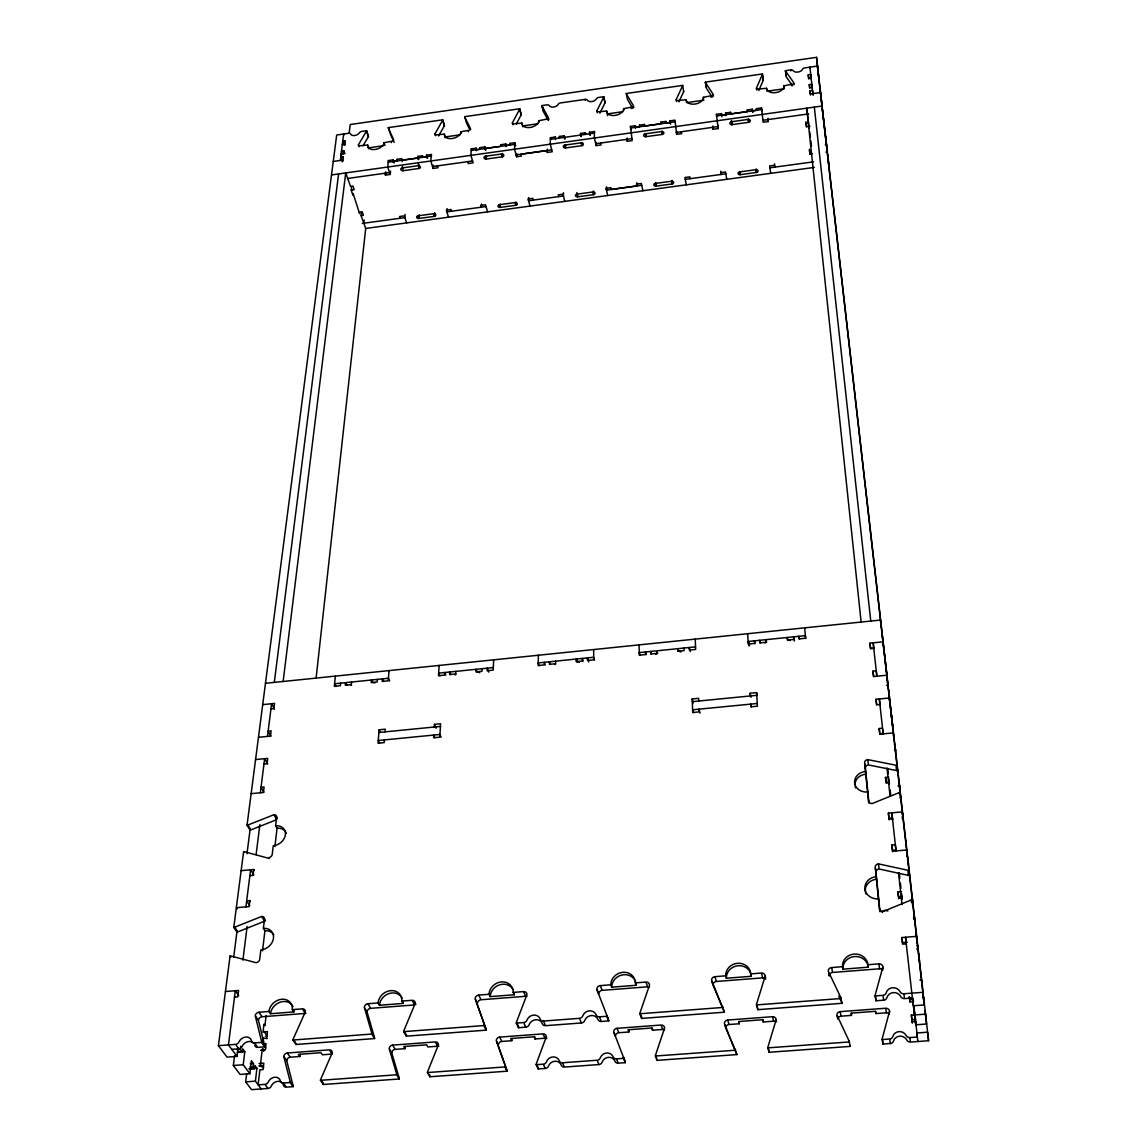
<?xml version="1.0" encoding="UTF-8"?>
<svg xmlns="http://www.w3.org/2000/svg" width="1147" height="1147" viewBox="0 0 1147 1147"><rect width="100%" height="100%" fill="white"/><g stroke="black" fill="none" stroke-linecap="round" stroke-linejoin="round"><path stroke-width="1.5" d="M593.687 649.532L593.673 659.855L587.479 660.486L587.493 657.905L588.755 661.919M589.716 134.773L589.501 132.206L594.404 131.504L594.404 138.013L596.153 145.612L601.057 144.938L600.627 143.031M596.153 145.612L596.168 142.371M593.529 191.004L593.529 194.689L577.601 196.825A1.821 1.376 0.6 0 1 575.493 195.75A1.821 1.376 0.6 0 1 576.941 194.158L592.884 191.979A1.821 1.376 0 0 1 595.006 193.083A1.821 1.376 0 0 1 593.529 194.689L592.884 191.95M342.466 154.415L341.491 151.117L343.828 150.787L344.932 153.856M585.414 134.4L585.429 132.78L580.525 133.468L580.855 136.507M579.45 662.349A2.351 1.348 0.5 0 0 577.027 661.719L577.056 658.65M581.859 142.414L581.83 145.669L565.543 147.949A1.864 1.448 1.1 0 1 563.349 146.787A1.864 1.448 1.1 0 1 564.84 145.11L581.156 142.816A1.864 1.448 0.4 0 1 583.336 143.992A1.864 1.448 0.4 0 1 581.83 145.669L581.156 142.816M577.615 195.205L577.601 196.825L576.955 192.524M563.478 192.725L563.421 195.979L528.552 200.739L528.667 197.485M565.586 144.694L565.543 147.949L564.84 145.11M555.621 661.159L555.578 663.755L549.413 664.371L549.456 661.79L550.374 664.457M559.335 138.07L559.363 136.45L564.238 135.762L564.568 138.801M506.099 146.544L505.841 145.597L509.885 145.038L509.956 143.418L514.788 142.73L514.53 149.239L516.58 156.766L521.426 156.092L520.924 154.214L546.847 150.572L547.32 152.451L552.194 151.762L550.273 144.207L550.417 137.712L555.291 137.023L555.506 139.59M547.32 152.451L547.406 149.196M538.373 655.224L538.144 665.532L544.28 664.902L544.338 662.321L545.255 664.973M516.58 156.766L516.709 153.512M515.878 205.256A1.821 1.362 2.9 0 0 517.283 203.679A1.821 1.362 2.9 0 0 515.132 202.575L499.375 204.711A1.807 1.362 3.5 0 0 497.999 206.302A1.807 1.362 3.5 0 0 500.149 207.406L515.878 205.256L516.007 202.001M493.64 659.84L493.21 670.106L487.117 670.737L487.231 668.156L488.751 672.113M482.156 668.672L482.027 671.253L475.933 671.87L476.062 669.303L477.095 671.927A2.337 1.333 2.3 0 1 479.761 672.773M505.841 145.597L505.913 143.977L501.081 144.665L500.995 146.286L484.894 148.551L485.296 149.956M502.501 153.555L502.343 156.809L486.242 159.06L485.425 156.25L501.569 153.999A1.864 1.434 3.7 0 1 503.777 155.146A1.864 1.434 3.7 0 1 502.343 156.809L501.554 153.985M500.293 204.152L500.149 207.392L499.375 204.711M486.242 159.06L486.414 155.806M481.482 203.951L481.31 207.191L480.779 205.413L485.482 204.768L487.59 211.88M455.818 671.368L455.674 673.949L449.61 674.565L449.753 671.984L450.828 674.608M484.894 148.551L484.98 146.931L480.163 147.605L480.063 149.239L476.048 149.798L476.32 150.73M476.048 149.798L476.134 148.178L471.331 148.852L470.93 155.375L473.123 162.845L468.32 163.519L467.761 161.655M434.269 727.012L434.441 724.345L440.606 723.728L439.803 737.177L433.595 737.779L433.767 735.084L434.899 737.65M439.129 665.432L438.498 675.698L444.549 675.081L444.706 672.5L445.782 675.124M447.086 208.639L446.857 211.88L486.013 206.546M434.727 212.697L434.455 216.353L418.899 218.46A1.807 1.333 6.3 0 1 416.719 217.4A1.807 1.333 6.3 0 1 418.024 215.837M384.388 739.901L384.173 742.596L378.023 743.199L379.141 729.779L385.263 729.177L385.048 731.858M437.351 165.914L437.925 167.763L433.136 168.437L433.408 165.182M389.048 670.594L388.216 680.831L382.209 681.447L382.424 678.881L383.614 681.461M426.698 157.727L426.541 155.175L431.329 154.501L430.799 161.01L433.136 168.437M377.42 679.382L377.205 681.949L371.212 682.565L371.427 679.999L372.646 682.594A2.323 1.305 4.1 0 1 374.797 682.981M419.214 214.804L418.899 218.46L418.024 215.822L433.595 213.715A1.807 1.333 5.8 0 1 435.774 214.79A1.807 1.333 5.8 0 1 434.455 216.353L433.595 213.7M418.239 164.064L418.999 168.466L403.084 170.702L402.325 166.301M403.099 170.717A1.85 1.405 7.4 0 1 400.848 169.57A1.85 1.405 7.4 0 1 402.181 167.935L418.11 165.698A1.85 1.405 6.8 0 1 420.347 166.845A1.85 1.405 6.8 0 1 418.999 168.48L419.286 165.225M418.999 168.48L419.286 165.225M418.082 159.419L417.78 156.408L422.555 155.734L422.411 157.354L426.397 156.795M405.12 214.374L404.819 217.629L362.337 223.421M351.498 682.035L351.254 684.601L345.276 685.203L345.534 682.651L346.781 685.232M402.181 161.655L401.88 158.644L397.106 159.318L396.948 160.938L392.977 161.498L393.292 162.415M384.847 173.269L385.464 175.104L390.224 174.444L390.553 171.19M340.559 683.153L340.301 685.72L334.336 686.322L335.383 676.099M392.977 161.498L393.149 159.877L388.389 160.551L387.729 167.061L390.224 174.444M385.464 175.104L385.808 171.849M363.828 223.235L364.187 219.995M316.156 677.734L365.707 228.454L361.09 215.622L361.448 212.367M259.007 1063.527L263.824 1063.169L263.093 1069.563L259.882 1069.807L258.147 1084.847L264.986 1084.345A3.541 2.939 -44.2 0 0 268.283 1081.965A7.083 5.893 -44.3 0 1 274.864 1077.219A7.083 5.893 -44.3 0 1 280.499 1081.076A3.527 2.954 -44 0 0 283.338 1083.012L285.818 1086.453M263.179 1040.974L263.509 1038.092L267.194 1038.565M266.104 1015.554L264.943 1025.604L263.953 1024.185L263.236 1030.422L267.208 1036.071L265.315 1036.214M265.846 1048.071L262.849 1043.856L266.047 1043.612L265.33 1049.935L260.527 1050.294M266.706 1037.863L267.409 1031.597L262.649 1031.956M249.616 1069.018L254.476 1068.66L254.863 1065.434L256.914 1068.244L255.408 1081.162L261.215 1088.947M262.534 950.82L264.914 930.719L263.394 928.367L264.498 919.22A3.455 2.796 -36.7 0 0 261.631 916.453L234.705 927.206A3.47 2.781 -37.4 0 1 233.773 927.421L243.608 851.705A3.355 2.667 -34.5 0 1 244.483 851.748L269.215 858.443M274.907 846.543L277.072 828.206L275.638 825.754L276.642 817.266A3.312 2.624 -32.6 0 0 273.889 814.728L247.953 824.994A3.312 2.609 -33.3 0 1 247.049 825.195L250.017 830.07A3.298 2.595 -33.4 0 0 250.921 829.869L276.757 819.646L274.362 815.56M234.561 1055.713L233.343 1065.491L240.067 1074.424L249.874 1073.707L251.394 1060.731L253.473 1063.541L253.086 1066.782L254.476 1068.66M284.255 1057.118L286.707 1060.602L293.102 1085.736A3.527 2.954 -44.3 0 1 293.13 1086.639L286.306 1087.141A3.513 2.939 -44.2 0 1 283.481 1085.205A7.054 5.878 -44.5 0 0 277.846 1081.349A7.054 5.878 -44.5 0 0 271.294 1086.08A3.527 2.925 -44.4 0 1 268.011 1088.46L251.537 1089.65L245.687 1081.865L246.648 1073.793M237.343 1052.459L242.275 1052.1L242.677 1048.831L244.784 1051.713L243.221 1064.76L249.874 1073.707M263.394 928.367A12.216 9.922 -37.6 0 1 273.473 938.203A12.216 9.922 -37.6 0 1 260.828 949.945L259.709 959.293A3.527 2.868 -38.5 0 1 256.068 962.691L230.977 956.053A3.527 2.839 -38.9 0 0 230.06 955.996L218.417 1045.677L227.034 1057.118L236.985 1056.373L237.988 1048.186M283.137 681.476L345.72 172.939L350.552 186.373L352.903 186.043L354.208 189.671L350.925 190.13M242.275 1052.1L240.325 1049.448L240.727 1046.179M249.731 905.614L246.662 900.868L249.86 900.596L249.1 906.603L236.339 907.693L237.114 908.883M241.142 870.645L253.759 869.526L253.014 875.39L249.86 875.663M342.996 161.039L343.068 156.91L340.716 157.254L342.365 161.842M343.828 150.787L343.44 153.985L341.089 154.315L341.419 155.232M344.989 145.096L345.061 141.024L342.724 141.353L344.143 145.325M242.906 960.139L247.121 926.475M256.111 854.601L259.882 824.507M349.161 133.066L350.222 124.521L816.521 57.35L817.854 68.791M245.917 906.876L250.605 869.799L253.802 874.917M260.34 792.778L264.656 758.669L267.681 764.002M267.466 736.417L271.61 703.728L274.534 709.147M274.305 682.379L338.609 173.943M340.315 160.451L343.656 134.013L343.985 134.93M233.658 957.401L237.071 930.819M246.992 853.683L250.175 828.894M247.049 825.195L336.688 135.016L348.559 133.31A2.409 1.491 -18.5 0 1 350.624 134.041A4.817 2.968 -18.3 0 0 354.753 135.504A4.817 2.968 -18.3 0 0 359.398 132.794A2.409 1.491 -18.2 0 1 361.721 131.432L366.624 130.729L368.517 136.249A2.409 1.491 -18.2 0 1 368.373 136.708L363.026 145.769M506.601 1069.563L496.25 1040.573A3.455 3.083 -37.2 0 1 499.691 1037.117L543.004 1033.877A3.455 3.126 -35.1 0 1 546.287 1036.845L536.323 1063.713A3.498 3.169 -37.5 0 0 536.165 1064.674L538.201 1068.947L545.298 1068.431A3.47 3.154 -37.3 0 0 548.022 1066.911L549.485 1064.23A6.954 6.352 -37.1 0 1 560.281 1063.441L561.672 1065.936A3.47 3.169 -36.3 0 0 564.367 1067.054L598.935 1064.559A3.47 3.197 -33.9 0 0 601.645 1063.04L603.078 1060.33A6.939 6.438 -33.5 0 1 613.96 1059.541L615.409 1062.036A3.47 3.212 -32.4 0 0 618.147 1063.169L625.316 1062.652A3.47 3.226 -32.4 0 0 625.172 1061.721L613.688 1031.813A3.455 3.169 -29.9 0 1 617.043 1028.329L661.116 1025.045A3.455 3.212 -25.6 0 1 664.6 1028.027L655.539 1055.068A3.484 3.269 -28.2 0 0 655.41 1056.014L657.002 1060.358L736.833 1054.595L724.417 1023.568A3.455 3.24 -17 0 1 727.7 1020.056L772.49 1016.701A3.47 3.269 -10.3 0 1 776.161 1019.712L767.96 1046.896A3.498 3.326 -10.8 0 0 767.873 1047.856L849.325 1041.949A3.541 3.341 1.8 0 0 849.095 1041.003L836.952 1015.167A3.513 3.283 -0.3 0 1 840.178 1011.64L885.713 1008.242A3.541 3.283 5.2 0 1 889.556 1011.253L882.258 1038.594A3.57 3.341 7.1 0 0 882.201 1039.555L882.918 1044.042L890.387 1043.498A3.556 3.326 7.7 0 0 893.499 1041.046A7.14 6.681 9.2 0 1 906.847 1040.071A3.57 3.326 9.9 0 0 910.431 1042.05L928.583 1040.745L816.521 57.35M485.539 1028.056L475.145 998.65A3.584 3.154 -35.1 0 1 478.715 995.094L489.038 994.291A12.517 11.069 -33.9 0 1 501.497 981.904A12.517 11.069 -33.9 0 1 513.196 992.413L523.577 991.596A3.584 3.183 -33 0 1 526.96 994.621L516.451 1022.149A3.613 3.24 -35.1 0 0 516.279 1023.11L518.473 1027.712L525.828 1027.167A3.599 3.226 -34.9 0 0 529.168 1024.687A7.212 6.481 -34.6 0 1 535.835 1019.726A7.212 6.481 -34.6 0 1 542.33 1023.683A3.599 3.24 -33.8 0 0 545.571 1025.676L581.4 1022.966A3.599 3.269 -31.5 0 0 584.726 1020.486A7.197 6.567 -31 0 1 597.988 1019.482A3.599 3.283 -30 0 0 601.315 1021.475L608.756 1020.916A3.599 3.298 -30 0 0 608.598 1019.955L596.784 989.187A3.57 3.24 -28 0 1 600.282 985.617L610.792 984.786A12.502 11.384 -26 0 1 622.993 972.312A12.502 11.384 -26 0 1 635.395 982.879L645.962 982.047A3.584 3.269 -24.1 0 1 649.546 985.087L640.012 1012.772A3.613 3.326 -26.2 0 0 639.868 1013.747L641.589 1018.436L724.359 1012.199L711.556 980.255A3.584 3.312 -16.8 0 1 714.982 976.656L725.678 975.825A12.574 11.599 -14 0 1 737.607 963.279A12.574 11.599 -14 0 1 750.683 973.875L761.422 973.043A3.599 3.326 -11.3 0 1 765.207 976.083L756.604 1003.94A3.642 3.398 -11.9 0 0 756.504 1004.915L841.038 998.521A3.67 3.427 -1.4 0 0 840.808 997.546L828.277 971.179A3.642 3.355 -2.9 0 1 831.632 967.566L842.5 966.706A12.76 11.728 -0.5 0 1 854.157 954.075A12.76 11.728 -0.5 0 1 867.935 964.727L878.874 963.867A3.67 3.355 2.1 0 1 882.86 966.935L875.218 994.936A3.699 3.427 3.4 0 0 875.161 995.926L875.935 1000.772L883.677 1000.184A3.685 3.412 4 0 0 886.918 997.646A7.398 6.839 5.3 0 1 900.782 996.6A3.699 3.412 6.1 0 0 904.496 998.607L912.266 998.033M293.13 1086.639L290.191 1082.51A3.541 2.968 -44.1 0 0 290.148 1081.592L283.768 1056.416A3.498 2.911 -42.7 0 1 287.324 1053.003L329.289 1049.863A3.484 2.954 -42.1 0 1 332.229 1052.803L320.673 1079.384A3.527 2.997 -43.7 0 0 320.457 1080.316L323.296 1084.474L399.256 1078.983L396.69 1074.782A3.513 3.054 -42.4 0 0 396.618 1073.864L389.163 1048.559A3.47 2.997 -40.7 0 1 392.661 1045.118L435.287 1041.935A3.47 3.04 -39.6 0 1 438.412 1044.888L427.63 1071.613A3.513 3.083 -41.6 0 0 427.444 1072.56L429.881 1076.761L507.074 1071.198A3.484 3.126 -39.5 0 0 506.96 1070.266L496.622 1041.304M254.806 1045.404A3.642 3.011 -42.4 0 0 257.702 1047.383L264.771 1046.838L261.602 1042.408A3.656 3.025 -42.4 0 0 261.573 1041.462L255.236 1015.755A3.613 2.968 -41 0 1 258.95 1012.256L268.928 1011.468A12.631 10.438 -40.5 0 1 281.861 999.223A12.631 10.438 -40.5 0 1 292.299 1009.647L302.349 1008.858A3.613 3.011 -40.3 0 1 305.36 1011.855L293.159 1039.067A3.656 3.054 -41.8 0 0 292.915 1040.028L295.969 1044.487L374.582 1038.565L371.829 1034.049A3.642 3.111 -40.4 0 0 371.757 1033.117L364.287 1007.281A3.599 3.054 -38.8 0 1 367.929 1003.74L378.08 1002.951A12.56 10.753 -38.1 0 1 390.783 990.635A12.56 10.753 -38.1 0 1 401.837 1001.102L412.045 1000.299A3.584 3.097 -37.6 0 1 415.243 1003.31L403.873 1030.68A3.642 3.14 -39.4 0 0 403.672 1031.64L406.296 1036.171L486.228 1030.149A3.613 3.197 -37.1 0 0 486.113 1029.203L475.432 999.238M758.812 90.527L763.228 80.276A2.495 1.563 -10.3 0 0 763.285 79.803L762.454 73.953L705.376 82.14L706.366 87.946A2.48 1.563 -11.4 0 0 706.495 88.376L712.215 97.151M756.748 90.068L756.461 88.118L762.382 74.426A2.495 1.563 -10.4 0 0 762.454 73.953M678.895 101.882L683.641 91.645A2.466 1.548 -11.9 0 0 683.727 91.187M676.572 101.481L676.214 99.545L682.58 85.867A2.48 1.548 -11.9 0 0 682.666 85.408L626.248 93.495L627.452 99.23A2.466 1.548 -13 0 0 627.567 99.66L632.843 108.435M599.895 113.123L604.971 102.886A2.452 1.548 -13.5 0 0 605.071 102.427L603.795 96.706L598.705 97.438A2.466 1.548 -13.6 0 0 596.77 98.355L596.44 98.814A4.903 3.083 -13.7 0 1 591.881 101.553A4.903 3.083 -13.7 0 1 587.35 100.119A2.452 1.534 -13.9 0 0 585.085 99.402L560.525 102.915A2.452 1.534 -14.4 0 0 558.589 103.818L558.245 104.291A4.889 3.068 -14.5 0 1 553.686 107.029A4.889 3.068 -14.5 0 1 549.198 105.581A2.437 1.534 -14.6 0 0 546.976 104.864L541.929 105.581A2.452 1.534 -14.7 0 0 542.015 106.011L543.205 110.743M597.329 112.75L596.899 110.843L603.695 97.18A2.452 1.534 -13.5 0 0 603.795 96.706M516.322 123.962L521.139 114.872A2.423 1.52 -15.2 0 0 521.254 114.413L519.763 108.764L464.678 116.664A2.437 1.52 -16.2 0 0 464.736 117.094L470.6 128.837A2.452 1.534 -16.2 0 1 469.84 130.055L460.979 131.776A8.545 5.362 -16.6 0 1 452.248 138.543A8.545 5.362 -16.6 0 1 444.333 134.142M512.895 124.765L512.394 122.887L519.648 109.223A2.437 1.52 -15.2 0 0 519.763 108.764M438.598 136.063L444.319 125.855A2.409 1.505 -16.7 0 0 444.448 125.396L442.756 119.804L388.303 127.618A2.423 1.505 -17.7 0 0 388.346 128.048L393.65 139.791A2.437 1.52 -17.7 0 1 392.848 141.009L384.073 142.715A8.502 5.291 -18 0 1 375.241 149.468A8.502 5.291 -18 0 1 367.628 145.067L358.968 145.841A2.423 1.505 -18.3 0 1 358.409 144.809L366.481 131.188A2.409 1.491 -18.1 0 0 366.624 130.729M435.53 135.776L434.957 133.912L442.627 120.263A2.423 1.505 -16.7 0 0 442.756 119.804M912.324 904.897A3.599 3.212 2.7 0 1 912.826 904.825L912.223 899.75A3.613 3.226 2.5 0 0 911.205 899.965L883.348 911.378A3.599 3.226 0.3 0 1 879.434 908.453L875.247 867.29A3.541 3.14 -1.2 0 1 878.459 863.877L907.851 870.258A3.556 3.14 1 0 0 908.868 870.301L909.485 875.448A3.541 3.14 1.2 0 1 908.467 875.405L879.19 869.01A3.527 3.126 -1 0 0 875.993 872.423L879.993 911.793M899.922 797.896A3.455 2.982 -1.1 0 1 900.653 797.753L900.022 792.462A3.47 2.982 -1.3 0 0 899.047 792.677L872.25 803.531A3.455 2.982 -2.9 0 1 868.508 800.864L864.637 762.798A3.398 2.896 -3.7 0 1 867.734 759.601L895.936 765.221A3.427 2.911 -2.1 0 0 896.925 765.25L897.571 770.598A3.412 2.911 -2 0 1 896.581 770.569L868.48 764.949A3.384 2.896 -3.6 0 0 865.397 768.132L868.939 802.929M596.899 110.843A2.466 1.563 -13.6 0 0 597.616 111.861L606.62 111.044A8.66 5.477 -13.3 0 0 615.208 115.417A8.66 5.477 -13.3 0 0 623.681 108.621L632.714 106.872A2.48 1.563 -13 0 0 633.416 105.639L626.348 93.925A2.466 1.548 -13 0 1 626.248 93.495M676.214 99.545A2.495 1.577 -12 0 0 676.974 100.563L686.121 99.732A8.732 5.534 -11.7 0 0 695.025 104.09A8.732 5.534 -11.7 0 0 703.369 97.28L712.502 95.516A2.509 1.577 -11.3 0 0 713.147 94.283L705.491 82.584A2.495 1.563 -11.4 0 1 705.376 82.14M756.461 88.118A2.523 1.591 -10.4 0 0 757.278 89.136L766.54 88.29A8.818 5.577 -10 0 0 775.788 92.62A8.818 5.577 -10 0 0 784.003 85.81L793.208 84.018A2.523 1.591 -9.7 0 0 793.839 82.785L785.566 71.1A2.523 1.577 -9.8 0 1 785.423 70.67L790.656 69.91A2.509 1.577 -9.8 0 1 793.093 70.627A5.018 3.154 -9.6 0 0 797.997 72.046A5.018 3.154 -9.6 0 0 802.47 69.279L802.771 68.82A2.523 1.577 -9.5 0 1 804.692 67.902L817.41 66.082L819.302 82.469M811.101 77.652L808.592 78.01L808.248 74.842L810.743 74.483L811.273 79.129M342.322 144.508L344.659 144.178M542.015 106.011L548.438 117.74A2.466 1.548 -14.7 0 1 547.707 118.973L538.76 120.707A8.603 5.42 -15 0 1 532.609 126.901A8.603 5.42 -15 0 1 523.233 125.998A8.588 5.42 -15 0 1 521.928 123.102L513.039 123.905A2.452 1.548 -15.3 0 1 512.394 122.887M812.176 87.459L809.653 87.817L809.309 84.62L811.818 84.261L812.248 87.76M367.613 145.067L368.56 147.834L383.442 145.712M434.957 133.912A2.437 1.534 -16.8 0 0 435.559 134.93L444.319 134.142L445.179 136.937L460.219 134.801M521.928 123.102L522.674 125.926L538.086 123.747M622.878 111.689L607.265 113.911L606.62 111.044M703.871 100.176L686.652 102.628L686.121 99.732M784.39 88.735L766.97 91.215L766.54 88.29M340.731 154.128L342.48 153.884M820.42 92.549L810.327 93.968L809.983 90.756L812.492 90.398L813.094 95.316M333.261 161.455L342.666 160.121M626.864 139.375L627.28 141.282L632.198 140.594L630.463 126.428L635.395 125.726L635.596 126.686M635.624 128.321L635.424 127.36L639.539 126.772L639.496 125.152L644.442 124.464L644.628 125.424M644.442 124.464L644.471 126.084L660.973 123.761L660.916 122.127L665.877 121.439L666.063 122.399M670.249 123.446L670.006 120.851L674.966 120.148L676.687 134.371L681.648 133.669L681.289 131.762M712.817 127.346L713.147 129.267L718.137 128.564L716.431 114.313L721.42 113.61L721.965 116.836M725.85 115.618L725.592 113.023L730.596 112.32L730.754 113.281M730.596 112.32L730.696 113.94L747.4 111.589L747.285 109.969L752.303 109.252L752.79 112.506M752.575 111.847L752.432 110.872L756.604 110.284L756.475 108.664L761.508 107.961L761.981 111.202M401.722 160.265L417.637 158.028M550.388 139.332L594.404 133.124M670.063 122.471L665.934 123.059L665.877 121.439M725.693 114.643L721.52 115.23L721.42 113.61M388.231 162.186L431.2 156.121M471.231 150.486L514.731 144.364M630.492 128.063L675.024 121.797M716.531 115.947L761.637 109.596M331.512 174.932L821.955 106.04L827.403 151.906L825.926 152.107M645.188 133.841L661.704 131.532A1.878 1.462 -3 0 1 663.841 132.722A1.878 1.462 -3 0 1 662.278 134.414L645.775 136.708A1.878 1.462 -2.3 0 1 643.625 135.547A1.878 1.462 -2.3 0 1 645.188 133.855L645.775 136.708L645.704 133.468L645.747 135.102M731.413 120.507L731.972 124.636L748.676 122.313A1.907 1.477 -6.8 0 0 750.339 120.593A1.907 1.477 -6.8 0 0 748.231 119.403L731.499 121.74A1.893 1.477 -6.1 0 0 729.865 123.46A1.893 1.477 -6.1 0 0 731.972 124.65M347.498 178.488L389.593 172.58M432.548 166.573L472.578 160.967M516.064 154.874L551.707 149.884M595.723 143.719L631.796 138.672M676.314 132.435L717.807 126.629M762.898 120.306L808.592 113.911M767.931 118.313L768.218 121.568L763.199 122.27L761.508 107.961M861.139 622.047L806.714 108.191L808.506 122.528L805.997 122.887L806.484 126.758L810.011 126.256M825.295 144.608L826.514 144.436M358.882 212.209L362.137 211.765L363.413 215.306L361.09 215.622M809.452 150.314L809.94 154.085L812.42 153.741M636.843 182.703L636.9 185.957L611.265 189.47L610.849 187.649L606.046 188.309L607.724 195.549M641.718 185.284L606.462 190.101L606.448 186.846M671.525 181.226L655.396 183.42L655.969 186.158L672.07 183.964A1.835 1.391 -3.1 0 0 673.619 182.359A1.835 1.391 -3.1 0 0 671.525 181.226L672.07 183.95M685.261 179.348L725.822 173.799M739.672 171.921L755.988 169.699A1.85 1.405 -6.4 0 1 758.038 170.831A1.85 1.405 -6.4 0 1 756.418 172.48L740.116 174.688A1.85 1.405 -5.8 0 1 738.066 173.555A1.85 1.405 -5.8 0 1 739.672 171.935L740.116 174.688L739.887 171.433M769.895 167.792L813.438 161.856M365.52 228.482L814.327 167.405M265.487 683.297L880.409 620.068L881.297 627.495M493.325 667.54L438.656 673.131L439.817 675.913M695.541 646.865L639.223 652.614L640.04 655.482M262.706 704.631L274.563 703.426L273.918 708.602L270.95 708.903M873.742 648.112L870.487 648.442L869.913 643.166L882.889 641.847M873.856 648.37L870.63 648.7L869.913 643.166M887.563 682.565L886.688 675.239L873.541 676.544L872.953 671.138L876.236 670.809L876.925 676.314M258.462 737.306L270.477 736.116L271.136 730.825L268.14 731.126L270.936 736.173M700.057 713.162L699.053 709.161L699.168 711.9L692.716 712.516L692.215 698.953L698.638 698.322L698.738 701.032M750.296 695.957L750.138 693.261L756.604 692.616L757.163 695.311M378.926 732.46L440.448 726.409M692.315 701.663L756.776 695.326M886.502 685.304L888.065 685.16L888.28 686.895M757.278 703.484L692.616 709.792L693.347 712.631M255.58 759.558L267.681 758.382L267.007 763.773L263.968 764.074M880.021 704.416L876.609 704.803L876.007 699.283L889.283 697.993L889.527 699.785M894.101 740.102L893.255 732.904L879.792 734.18L879.19 728.531L882.53 728.216M251.15 793.652L263.409 792.491L264.097 786.971L261.043 787.258L263.925 792.219M889.326 782.698L886.086 782.985L885.47 777.437L888.71 777.136M897.886 785.853L899.52 785.709L899.721 787.387M889.212 819.89L888.366 813.137L902.23 811.904L903.076 818.915M892.495 818.083L889.04 818.385L888.366 813.137M889.011 819.159L892.495 818.858L892.595 819.732L891.836 812.836L896.008 850.916M891.821 845.052L895.334 844.751L895.993 849.941L892.509 850.242L891.821 845.052L892.667 851.777M892.495 851.217L906.56 850.013L907.392 856.909M898.703 898.789L897.943 891.936L901.327 891.663M898.603 897.986L902.001 897.714M225.443 991.524L238.59 990.478L237.787 996.872L234.49 997.13M906.216 943.852L902.574 944.139L901.857 937.543L916.396 936.382L917.184 943.049M907.349 942.146L902.517 942.533L901.857 937.543M268.928 1011.468L270.491 1013.733L293.818 1011.912A12.603 10.423 -40.6 0 0 293.847 1010.063M378.08 1002.951L379.442 1005.245L403.142 1003.41A12.531 10.739 -38.2 0 0 403.113 1001.532M489.038 994.291L490.185 996.628L514.3 994.75A12.488 11.054 -34 0 0 514.186 992.872M610.792 984.786L611.709 987.166L636.255 985.259L635.395 982.879M725.678 975.825L726.352 978.233L751.314 976.298L750.683 973.875M867.935 964.727L868.336 967.179L842.959 969.158L842.5 966.706M305.934 1013.403A3.599 2.997 -40.5 0 0 305.331 1013.403L262.09 1016.758A3.599 2.968 -41.2 0 0 258.39 1020.257L264.728 1045.906A3.642 3.011 -42.5 0 1 264.771 1046.838M526.989 996.413A3.57 3.183 -33.2 0 0 525.727 996.284L481.037 999.754A3.57 3.14 -35.3 0 0 477.482 1003.295M649.56 987.194A3.57 3.269 -24.3 0 0 647.639 986.807L602.146 990.348A3.556 3.24 -28.2 0 0 598.662 993.904L597.014 989.775M765.737 979.151A3.584 3.326 -11.2 0 0 762.655 977.875L716.388 981.474A3.57 3.312 -16.9 0 0 712.975 985.058L724.173 1011.238A3.613 3.369 -17.5 0 1 724.359 1012.199M882.817 970.061A3.656 3.355 2.4 0 0 879.634 968.785L832.579 972.441A3.627 3.341 -2.6 0 0 829.252 975.437M919.88 980.097L921.629 979.968L922.374 986.162M218.417 1045.677L235.522 1044.387A3.656 2.997 -42.5 0 0 238.949 1041.935A7.326 6.022 -42.5 0 1 245.802 1037.046A7.326 6.022 -42.5 0 1 251.594 1040.974A3.656 3.011 -42.2 0 0 254.505 1042.938L256.899 1046.265M254.505 1042.938L261.602 1042.408M292.915 1040.028L371.829 1034.049M403.672 1031.64L483.905 1025.561L486.228 1030.149M516.279 1023.11L523.649 1022.551A3.613 3.24 -34.6 0 0 527.003 1020.07A7.24 6.495 -34.4 0 1 533.713 1015.095A7.24 6.495 -34.4 0 1 540.223 1019.066A3.613 3.255 -33.6 0 0 543.477 1021.059L545.054 1024.515M543.477 1021.059L579.436 1018.335A3.613 3.283 -31.3 0 0 582.776 1015.826A7.226 6.595 -30.8 0 1 596.096 1014.823A3.613 3.298 -29.8 0 0 599.437 1016.816L606.906 1016.256L608.756 1020.916M639.868 1013.747L722.968 1007.453A3.627 3.384 -17.4 0 0 722.782 1006.507M875.161 995.926L882.932 995.338A3.699 3.412 3.7 0 0 886.172 992.8A7.427 6.853 4.9 0 1 900.094 991.739A3.713 3.427 5.7 0 0 903.822 993.761L922.747 992.327L924.267 1004.944L913.27 1005.776L905.499 937.257L906.345 943.909M231.737 1049.333L238.777 1048.802A3.642 2.982 -42.7 0 0 242.189 1046.365A7.298 6.007 -42.7 0 1 248.01 1041.648A7.298 6.007 -42.7 0 1 254.06 1043.741M756.504 1004.915L757.766 1009.675L841.955 1003.324L840.808 997.546M237.028 1049.691L240.325 1049.448M909.342 996.614L909.872 1001.489C914.159 1003.295 913.026 997.202 913.514 1002.005M238.232 1052.215L244.784 1051.713M889.484 1014.063A3.527 3.283 5.6 0 0 886.416 1012.801L875.921 1013.575L875.548 1011.31L851.074 1013.131L851.49 1015.396L841.052 1016.185A3.498 3.269 0 0 0 837.855 1019.095M300.313 1054.294A12.144 10.223 -42.4 0 0 299.869 1056.473L290.248 1057.19A3.484 2.911 -42.9 0 0 286.707 1060.602M405.35 1046.465A12.087 10.509 -40.2 0 0 404.991 1048.645L395.213 1049.376A3.455 2.997 -41 0 0 391.729 1052.817L399.17 1078.065A3.498 3.04 -42.7 0 1 399.256 1078.983M438.885 1046.351A3.455 3.025 -39.8 0 0 437.681 1046.222L427.86 1046.953L426.641 1044.817L403.73 1046.523L404.991 1048.645M512.064 1038.494A12.029 10.81 -36.2 0 0 511.777 1040.702L501.841 1041.433A3.441 3.083 -37.5 0 0 498.429 1044.888M511.777 1040.702L510.716 1038.537L534 1036.802L535.018 1038.967L544.997 1038.221A3.441 3.111 -35.3 0 1 546.818 1038.609M629.086 1029.762A12.015 11.126 -27.8 0 0 628.886 1031.985L618.778 1032.73A3.441 3.169 -30.1 0 0 615.423 1036.2L613.975 1032.558M628.886 1031.985L628.04 1029.777L651.725 1028.013L652.514 1030.221L662.679 1029.461A3.441 3.197 -25.7 0 1 664.543 1029.848M739.414 1021.533A12.072 11.341 -13.6 0 0 739.285 1023.755L729.019 1024.515A3.441 3.24 -17 0 0 725.736 1028.013L728.445 1034.379M739.285 1023.755L738.654 1021.533L762.726 1019.726L763.314 1021.963L773.637 1021.203A3.455 3.255 -10.1 0 1 776.132 1021.963M250.232 1063.785L253.473 1063.541M233.343 1065.491L243.221 1064.76M912.18 1022.507L911.363 1015.152L925.385 1014.177L926.575 1023.999L915.75 1024.801L912.338 997.317M259.236 1065.706L262.133 1065.491L263.638 1067.57M259.193 1066.108C265 1066.366 259.523 1068.101 260.57 1063.799L262.133 1050.179A2.595 0.803 88.6 0 1 263.007 1048.702A2.595 0.803 88.6 0 1 263.681 1051.326M249.845 1067.011L253.086 1066.782M248.827 1068.832L256.914 1068.244M911.363 1015.152L911.965 1019.697L915.492 1019.439L915.191 1017.174M912.08 1021.748L915.621 1021.49L915.722 1022.249M245.687 1081.865L255.408 1081.162M283.338 1083.012L290.191 1082.51M320.457 1080.316L396.69 1074.782M427.444 1072.56L504.909 1066.939L507.074 1071.198M536.165 1064.674L543.277 1064.158A3.484 3.169 -37 0 0 546.015 1062.638L547.477 1059.928A6.982 6.366 -36.8 0 1 558.317 1059.14L559.722 1061.635A3.484 3.183 -36 0 0 562.417 1062.767L597.114 1060.244A3.484 3.212 -33.6 0 0 599.838 1058.724L601.272 1056.014A6.968 6.452 -33.2 0 1 612.197 1055.211L613.659 1057.72A3.484 3.226 -32.1 0 0 616.398 1058.853L623.61 1058.323L625.316 1062.652M655.41 1056.014L735.542 1050.208A3.498 3.312 -17.8 0 0 735.356 1049.261M882.201 1039.555L889.685 1039.01A3.57 3.341 7.3 0 0 892.81 1036.544A7.154 6.696 8.7 0 1 906.216 1035.569A3.584 3.341 9.4 0 0 909.815 1037.562L917.328 1037.017L915.392 1018.636M767.873 1047.856L769.035 1052.272L850.185 1046.408L849.095 1041.003M887.907 910.962L885.083 910.331A3.412 3.068 0.7 0 0 882.115 912.525M236.985 1056.373L228.454 1044.917L235.307 990.736L238.705 995.582M236.339 1045.491L238.777 1048.802M265.487 1085.033L268.011 1088.46M261.573 1041.462L263.939 1044.802M290.148 1081.592L292.6 1085.048M792.52 85.724L786.355 76.964A2.509 1.577 -9.8 0 1 786.197 76.534L785.423 70.67M255.623 1016.328L258.39 1020.257M258.95 1012.256L261.688 1016.199M287.324 1053.003L289.761 1056.502M299.869 1056.473L298.435 1054.38L320.988 1052.702L322.379 1054.796L332.057 1054.079L329.748 1050.566M230.06 955.996L230.862 957.157M294.679 1041.304L295.439 1042.422M321.146 1080.073L323.038 1082.84M234.705 927.206L237.314 931.12M233.773 927.421L236.899 932.095A3.455 2.781 -37.5 0 0 237.83 931.894L264.656 921.17L262.147 917.242M292.299 1009.647L293.818 1011.912M302.722 1009.432L305.331 1013.403M249.86 900.596L250.361 901.384M264.498 919.22L265.502 920.797M243.608 851.705L244.11 852.522M253.759 869.526L254.247 870.329M371.757 1033.117L373.822 1036.501M396.618 1073.864L398.755 1077.363M247.953 824.994L250.419 829.066M364.631 1007.855L367.04 1011.84L374.51 1037.619A3.627 3.111 -40.6 0 1 374.582 1038.565M389.593 1049.276L391.729 1052.817M367.929 1003.74L370.323 1007.754M392.661 1045.118L394.783 1048.673M276.642 817.266L277.13 818.083M404.533 1031.813L406.497 1035.211A3.627 3.14 -39.6 0 0 406.296 1036.171M429.265 1074.424L430.082 1075.829A3.498 3.068 -41.8 0 0 429.881 1076.761M401.837 1001.102L403.142 1003.41M412.375 1000.887L414.626 1004.915L370.667 1008.328A3.584 3.054 -39 0 0 367.04 1011.84M435.688 1042.652L437.681 1046.222M415.243 1003.31L415.888 1004.471M548.252 120.464L543.449 111.689A2.437 1.534 -14.7 0 1 543.363 111.245L541.929 105.581M469.295 128.55L466.385 122.7A2.423 1.52 -16.2 0 1 466.313 122.27L464.678 116.664M478.715 995.094L480.751 999.166M499.691 1037.117L501.483 1040.716M335.956 686.508L334.609 683.77L388.432 678.264L389.679 681.031M379.557 743.213L378.252 740.503L439.961 734.467L441.151 737.206M516.996 1023.296L518.645 1026.751A3.613 3.226 -35.3 0 0 518.473 1027.712M536.667 1064.43L538.359 1068A3.484 3.169 -37.8 0 0 538.201 1068.947M379.141 729.779L380.36 732.345M838.787 996.169L841.726 1002.363A3.656 3.412 -1.1 0 1 841.955 1003.324M524.193 1023.712L525.828 1027.167M543.621 1064.86L545.298 1068.431M513.196 992.413L514.3 994.75M523.849 992.184L525.727 996.284M543.334 1034.608L544.997 1038.221M546.287 1036.845L546.617 1037.576M562.417 1062.767L564.037 1066.337M394.152 142.386L390.181 133.597A2.423 1.505 -17.7 0 1 390.138 133.152L388.303 127.618M434.441 724.345L436.118 728.202M729.119 1035.985L730.481 1039.182M731.169 1040.773L736.646 1053.663A3.484 3.298 -17.8 0 1 736.833 1054.595M579.938 1019.497L581.4 1022.966M597.415 1060.961L598.935 1064.559M599.437 1016.816L600.842 1020.314M616.398 1058.853L617.86 1062.452M608.139 1018.794L606.749 1015.296A3.613 3.298 -29.7 0 1 606.906 1016.256M624.886 1061.004L623.452 1057.391A3.484 3.24 -32.1 0 1 623.61 1058.323M600.282 985.617L601.917 989.746M617.043 1028.329L618.491 1031.999M640.872 1015.124L641.732 1017.461A3.599 3.326 -26.4 0 0 641.589 1018.436M655.797 1055.785L656.686 1058.208M351.383 186.531L351.656 191.606L352.961 195.219L353.147 193.585L359.613 213.686M343.068 156.91L343.397 157.842M345.061 141.024L345.39 141.941M646.162 982.649L647.639 986.807M661.375 1025.776L662.679 1029.461M358.409 144.809L359.054 146.658M539.176 665.762L538.187 662.937L593.673 657.26L594.562 660.113M366.796 132.106L368.373 136.708M400.174 218.274L399.572 216.511L404.231 215.88L406.612 222.905M384.073 142.715L385.005 145.497M388.389 160.551L388.704 161.469M393.149 159.877L394.181 162.96M397.106 159.318L397.421 160.25M391.141 141.712L391.442 142.644M577.027 661.733L576.167 659.066L576.138 661.647L582.332 661.016L582.346 658.435L583.192 661.102M417.78 156.408L418.77 159.505M448.534 217.199L446.298 210.13L450.986 209.485L451.545 211.263M426.541 155.175L427.516 158.272M431.329 154.501L431.616 155.433M442.914 121.195L444.319 125.855M711.728 980.857L712.559 983.653M724.632 1024.314L725.736 1028.013M460.979 131.776L461.395 133.181M714.982 976.656L716.215 980.871M727.7 1020.056L728.789 1023.784M471.331 148.852L471.603 149.798M468.119 130.758L468.392 131.69M476.134 148.178L476.406 149.11M480.163 147.605L480.421 148.551M484.98 146.931L485.869 150.056M515.132 202.56L515.878 205.241M501.081 144.665L501.339 145.597M505.913 143.977L506.171 144.923M646.205 654.665L645.46 651.983L645.517 654.564L639.266 655.209L639.094 644.872M509.956 143.418L510.214 144.35M530.014 206.116L528.064 198.947L532.825 198.302L533.298 200.094M651.396 654.148L650.664 651.453L650.722 654.034L656.973 653.403L656.916 650.808L657.632 653.518A2.366 1.362 -1.1 0 0 655.84 654.32M514.788 142.73L515.648 145.87M519.892 110.169L521.139 114.872M756.92 1005.13L757.55 1007.51M768.16 1047.627L769.121 1051.312A3.484 3.312 -10.7 0 0 769.035 1052.272M558.661 196.653L558.202 194.847L562.962 194.201L564.797 201.385M538.76 120.707L539.133 122.127M550.417 137.712L550.66 138.658M692.215 698.953L693.232 702.968M761.579 973.645L762.655 977.875M772.691 1017.461L773.637 1021.203M555.291 137.023L555.535 137.97M765.207 976.083L765.666 977.904M776.161 1019.712L776.533 1021.203M548.682 118.686L548.926 119.632M559.363 136.45L559.593 137.396M564.238 135.762L565.012 138.916M690.265 651.568L689.261 647.496L689.361 650.091L695.656 649.446L695.24 639.108M580.525 133.468L581.285 136.636M585.429 132.78L585.644 133.726M589.501 132.206L590.246 135.375M585.085 99.402L585.3 100.348M594.404 131.504L594.633 132.464M603.91 98.126L604.971 102.886M636.9 185.957L636.513 184.137L641.345 183.477L642.894 190.746M623.681 108.621L623.982 110.055M751.357 706.796L750.783 704.115L750.955 706.839L757.45 706.208L756.604 692.616M630.463 126.428L631.137 129.625M750.138 693.261L750.998 697.29M630.993 107.574L631.194 108.535M633.617 106.599L633.818 107.56M749.02 645.847L748.116 641.488L805.337 635.639L805.825 638.564M639.496 125.152L639.696 126.113M754.998 643.567L754.439 640.829L754.611 643.438L748.26 644.084L747.643 633.718M661.704 131.518L662.263 134.4L662.163 131.145M760.275 643.037L759.73 640.298L759.902 642.894L766.253 642.248L766.067 639.653L766.612 642.392A2.394 1.391 -3.2 0 0 765.006 642.965M660.916 122.127L661.116 123.102M828.679 973.215L829.238 976.054M837.109 1015.927L837.597 1018.436M670.006 120.851L670.622 124.062M831.632 967.566L832.464 971.839M840.178 1011.64L840.909 1015.425M686.307 184.839L684.917 177.527L689.777 176.853L690.121 178.688M682.666 85.408L683.641 91.645M794.369 640.958L793.638 636.829L793.839 639.438L787.459 640.083L787.272 637.474L787.76 640.227A2.394 1.391 -3.6 0 1 789.867 640.643M703.369 97.28L703.627 98.728M705.491 82.584L706.337 87.416M799.43 639.037L798.957 636.284L799.158 638.893L805.552 638.234L804.692 627.853M710.782 96.219L710.939 97.194M713.319 95.258L713.477 96.219M716.431 114.313L716.603 115.274M726.754 179.333L725.506 171.978L720.631 172.638L720.947 174.487L720.746 171.233M725.592 113.023L725.75 113.997M875.405 996.155L875.993 999.783A3.685 3.427 3.8 0 0 875.935 1000.772M882.373 1039.34L882.975 1043.082A3.556 3.341 7.6 0 0 882.918 1044.042M747.285 109.969L747.428 110.944M878.96 964.484L879.634 968.785M885.828 1009.002L886.416 1012.801M748.231 119.388L748.676 122.299M755.988 169.684L756.418 172.466L756.131 168.881M883.118 996.557L883.677 1000.184M889.8 1039.77L890.387 1043.498M882.86 966.935L883.133 968.785M889.556 1011.253L889.671 1012.012M756.475 108.664L756.633 109.639M878.831 901.384L878.459 898.847A12.474 11.126 -0.8 0 1 864.91 888.796A12.474 11.126 -0.8 0 1 876.208 876.681M879.434 908.453L879.849 911.263M770.712 173.355L769.623 165.942L774.54 165.268L774.813 167.132L774.526 163.878M767.931 119.618L768.218 121.568M875.376 868.15L875.993 872.423M867.978 794.627L867.605 791.989A11.986 10.294 -3.6 0 1 854.63 782.828A11.986 10.294 -3.6 0 1 865.526 771.487M868.508 800.864L868.752 802.628M762.526 75.401L763.228 80.276M864.766 763.687L865.397 768.132M878.459 863.877L879.061 868.164M867.734 759.601L868.351 764.06M915.363 1018.78L915.091 1016.643M903.822 993.761L904.323 997.403M909.815 1037.562L910.331 1041.304M784.003 85.796L784.204 87.272M785.566 71.1L786.225 75.989M791.487 84.735L791.616 85.724M909.428 997.03L909.772 999.582L913.27 999.324L913.17 998.55M909.872 1001.489L909.972 1002.263M793.968 83.774L794.082 84.749M912.582 998.349L912.94 1001.704M914.675 1014.493L914.274 1011.396L915.75 1024.801M914.948 1016.572L915.306 1019.898M917.915 1041.519L916.811 1032.974L927.55 1032.2L928.583 1040.745M790.656 69.91L790.785 70.899M897.943 891.936L898.574 896.768L901.943 896.481L901.599 893.8M872.953 671.138L873.656 676.63M902.202 899.305L901.786 896.094L902.116 899.133M876.007 699.283L876.709 704.731M879.19 728.531L879.878 733.937L883.219 733.621L882.703 729.564M885.47 777.437L886.129 782.483L889.355 782.182L888.925 778.813M880.05 704.774L879.319 698.967L883.161 733.865M808.578 122.815L809.165 128.005M809.696 132.005L810.356 137.31M810.8 140.852L811.474 146.156M873.899 648.729L873.168 642.836L876.824 676.214M809.983 90.756L810.499 95.015M824.879 129.926L825.223 132.937M911.205 899.965L911.55 902.789M917.041 948.211L917.227 949.773M810.069 68.132L809.94 67.143L812.85 93.61M808.248 74.842L808.778 79.1M809.309 84.62L809.71 87.903M826.026 139.977L825.682 136.952M818.929 79.344L819.273 82.283M890.889 711.14L892.939 728.531M889.283 697.993L890.144 705.276M892.538 724.302L892.567 724.574M895.477 749.995L895.162 747.443L895.592 751.113L895.506 750.339M898.875 780.118L899.678 786.856M894.531 743.973L894.746 745.765M902.187 811.187L902.388 812.936M905.743 840.364L906.331 845.296A3.341 2.925 0.4 0 0 905.628 845.439M907.048 851.934L907.248 853.583M907.721 857.827L908.51 864.365M907.894 861.383L908.094 863.089M911.98 895.248L912.869 902.947M915.019 921.557L914.446 916.768A3.441 3.083 3 0 1 913.7 916.754M918.303 950.347L917.729 945.63A3.484 3.154 4.8 0 0 916.983 945.759M896.051 766.11L896.581 770.569M902.144 816.908L902.345 818.571A3.298 2.853 -0.7 0 0 903.291 818.6L902.703 813.624A3.312 2.868 -0.8 0 1 902.216 813.624M913.915 914.288L914.116 915.966M914.646 920.74L914.847 922.417M916.252 934.834L916.439 936.497M918.604 953.343L918.79 954.921M919.321 959.695L919.507 961.258M920.898 973.531L921.084 975.093M899.047 792.677L899.162 793.566M922.733 991.409L923.12 994.607M923.464 997.532L923.851 1000.887M925.041 1010.593L925.414 1013.69M925.529 1014.091L926.045 1019.11M907.951 871.118L908.467 875.405M913.542 917.528L913.743 919.12M820.048 89.065L819.704 86.154L821.955 104.707M827.69 154.687L827.905 156.566M828.062 157.942L828.937 165.412M881.67 630.836L881.885 632.671M882.244 635.452L887.047 675.812M888.667 690.351L889.484 697.276M887.964 686.15L888.179 687.971M889.642 700.272L891.706 717.721M892.61 725.019L892.925 727.585L892.667 725.334M925.844 1016.787L925.973 1017.934L925.572 1014.507M817.41 66.082L924.267 1004.944M915.234 1017.575L915.363 1018.794M887.792 768.791L888.352 773.795M889.111 781.007L889.427 783.802M890.129 790.025L890.717 795.244M899.277 873.01L899.836 878.1M900.395 883.19L900.954 888.265M913.973 1006.507L914.747 1013.532M814.327 107.115L870.774 621.057M886.989 767.902L890.086 796.19M898.517 872.853L902.001 904.582M911.965 1019.697L912.324 1022.995M809.424 149.196L809.94 154.085M805.968 121.869L806.484 126.758M752.303 109.252L752.432 110.872M748.432 119.044L748.676 122.313M731.757 121.396L731.972 124.636M717.936 125.31L718.137 128.564M749.249 642.564L749.435 645.661M712.961 126.012L713.147 129.267M676.558 131.116L676.687 134.371M671.941 180.38L672.07 183.964M684.042 648.041L684.128 650.621L677.848 651.267L677.762 648.672L678.451 651.381A2.366 1.376 -1.5 0 1 680.859 652.012M655.869 182.903L655.969 186.158A1.835 1.391 -2.5 0 1 653.876 185.04A1.835 1.391 -2.5 0 1 655.41 183.434M635.395 125.726L635.424 127.36M627.223 138.027L627.28 141.282M368.574 148.737A8.502 5.305 -18 0 1 368.56 147.834M445.222 137.841A8.531 5.362 -16.6 0 1 445.179 136.937M522.76 126.83A8.603 5.434 -15 0 1 522.674 125.926M607.738 115.661A8.66 5.491 -13.3 0 1 607.38 114.815M865.956 893.986A12.459 11.126 -0.7 0 1 876.58 879.247M264.914 930.719A12.201 9.907 -37.6 0 1 273.818 934.776M268.713 857.626A3.355 2.681 -34 0 0 272.212 854.443L273.244 845.769A11.671 9.291 -33.2 0 0 285.388 834.772A11.671 9.291 -33.2 0 0 275.638 825.754M277.072 828.206A11.642 9.276 -33.3 0 1 286.363 833.252M855.633 787.917A11.972 10.294 -3.5 0 1 855.146 786.283M854.988 784.591A11.972 10.294 -3.5 0 1 865.899 774.153M483.79 1024.615A3.627 3.212 -36.9 0 1 483.905 1025.561M295.969 1044.487A3.642 3.04 -42 0 1 296.198 1043.526M757.766 1009.675A3.627 3.384 -11.8 0 1 757.866 1008.7M270.491 1013.733A12.603 10.423 -40.6 0 1 280.485 1002.077A12.603 10.423 -40.6 0 1 292.972 1006.622M379.442 1005.245A12.531 10.739 -38.2 0 1 389.177 993.517A12.531 10.739 -38.2 0 1 402.081 998.091M490.185 996.628A12.488 11.054 -34 0 1 499.648 984.829A12.488 11.054 -34 0 1 512.996 989.402M611.709 987.166A12.474 11.37 -26 0 1 623.868 974.706A12.474 11.37 -26 0 1 636.255 985.259M726.352 978.233A12.545 11.599 -14 0 1 738.267 965.702A12.545 11.599 -14 0 1 751.314 976.298M842.959 969.158A12.732 11.714 -0.3 0 1 854.587 956.555A12.732 11.714 -0.3 0 1 868.336 967.179M657.002 1060.358A3.47 3.255 -28.4 0 1 657.131 1059.412M849.956 1045.462A3.527 3.341 2.3 0 1 850.185 1046.408M323.296 1084.474A3.513 2.982 -43.9 0 1 323.511 1083.528M504.795 1066.007A3.498 3.14 -39.2 0 1 504.909 1066.939M534.846 1036.802A12.029 10.81 -36.2 0 1 535.018 1038.967M652.256 1028.027A12.015 11.126 -27.8 0 1 652.514 1030.221M762.956 1019.769A12.072 11.341 -13.6 0 1 763.314 1021.963M851.49 1015.396A12.259 11.441 2.7 0 1 851.533 1013.159M875.462 1011.382A12.259 11.441 2.7 0 1 875.921 1013.575M486.242 159.06A1.864 1.419 4.3 0 1 484.02 157.913A1.864 1.419 4.3 0 1 485.425 156.264M455.115 675.038A2.337 1.319 2.7 0 1 456.09 674.178M351.154 685.404A2.323 1.305 4.5 0 1 351.613 684.96M554.79 664.615A2.351 1.348 0.8 0 1 555.693 663.998M923.808 998.965L924.238 1002.736L923.808 998.965"/></g></svg>
